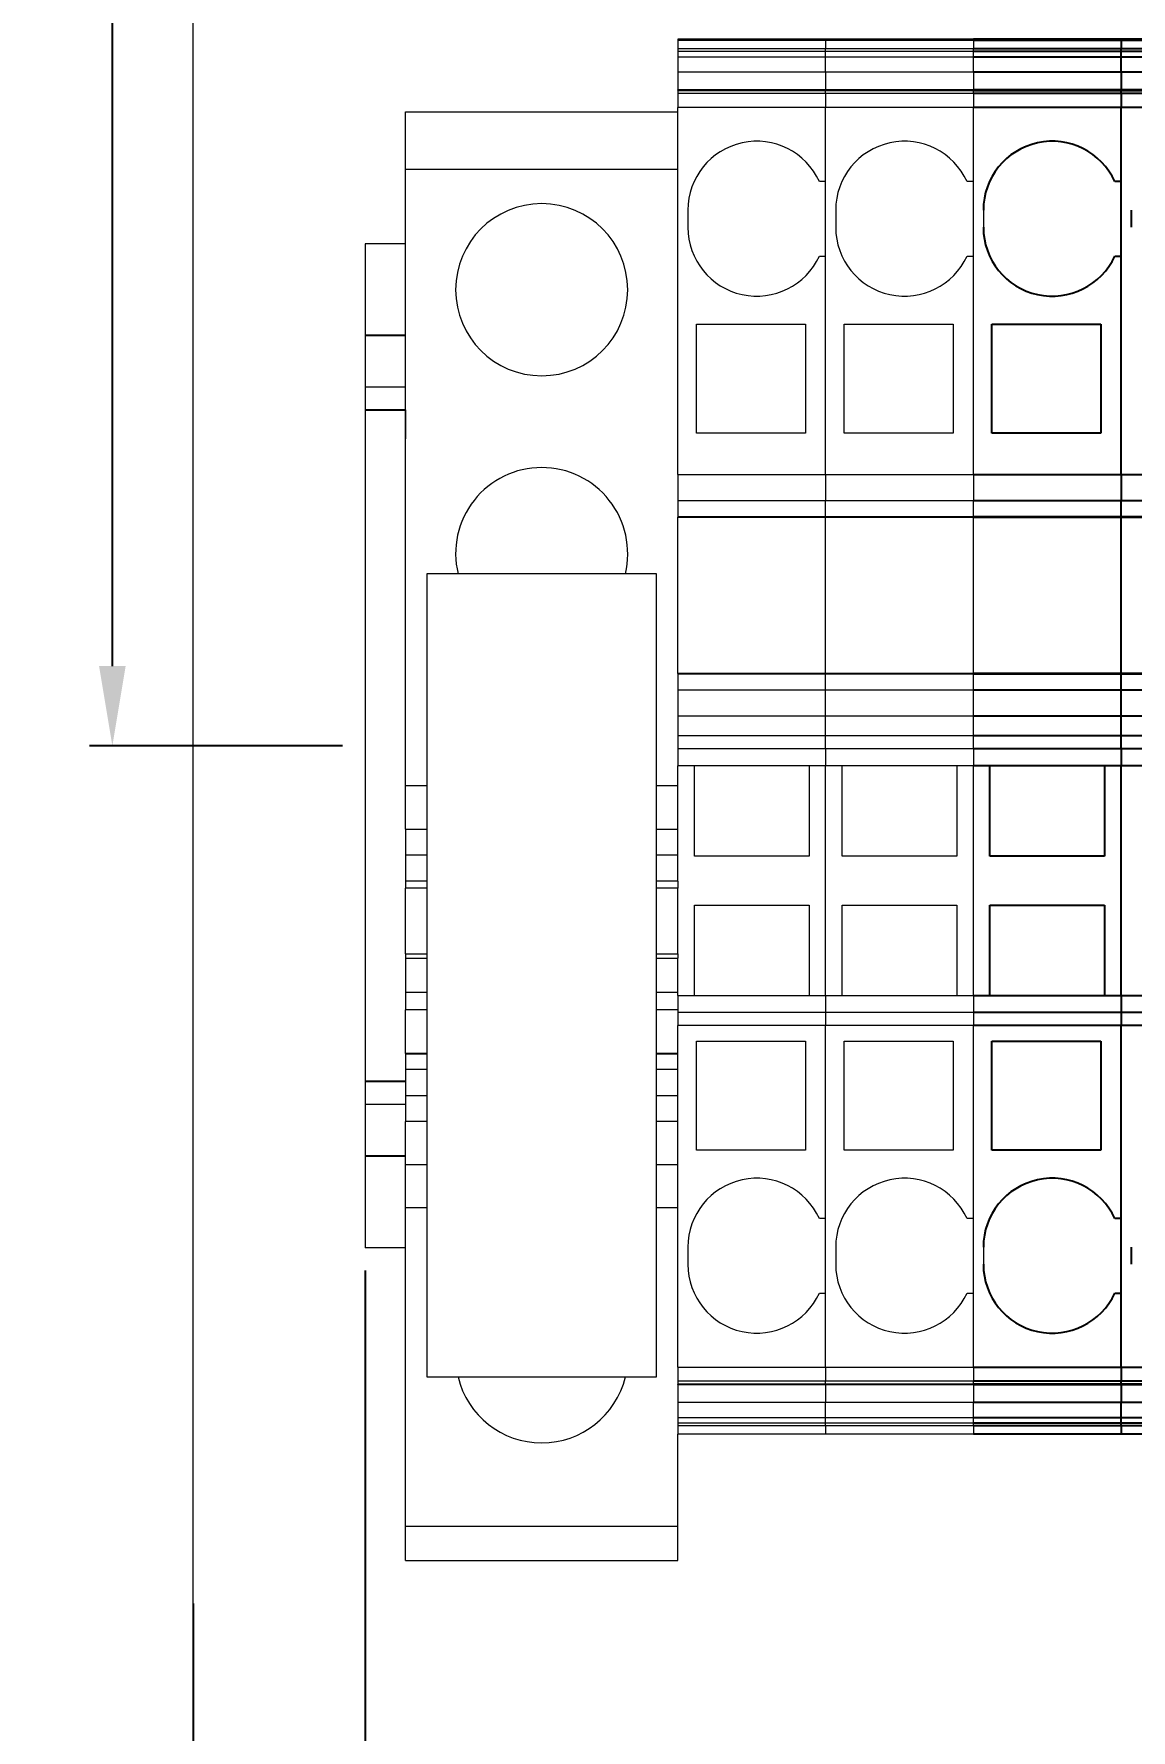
# Model space of a CAD drawing. Extents: x 4137 to 28680, y 2446 to 6814.
# Drawn here: x 15285.8 to 15334, y 3139.3 to 3213.8 of the extents above; entities that cross this region are included whole.
import ezdxf

# ---------------------------------------------------------------- set-up
doc = ezdxf.new("R2010")
doc.units = 0
doc.header["$LTSCALE"] = 0.5
doc.layers.get('0').update_dxf_attribs({"linetype": 'CONTINUOUS'})
doc.layers.get('DEFPOINTS').update_dxf_attribs({"linetype": 'CONTINUOUS'})
for name, color, linetype in [('ARCEER', 3, 'CONTINUOUS'), ('DIM', 5, 'CONTINUOUS'), ('VOL', 2, 'CONTINUOUS')]:
    doc.layers.add(name, color=color, linetype=linetype)
doc.styles.get("Standard").update_dxf_attribs({"font": 'simplex.shx'})
doc.dimstyles.new('YP115', dxfattribs={"dimscale": 0, "dimtxt": 37.5, "dimasz": 37.5, "dimexe": 0.5, "dimexo": 37.5, "dimgap": 22.5, "dimtad": 0, "dimtoh": 1, "dimdec": 1, "dimzin": 0, "dimdsep": 46, "dimtxsty": 'Standard', "dimcen": 0, "dimdle": 1.25, "dimadec": 0, "dimazin": 0, "dimtfac": 0.75, "dimtdec": 1, "dimtofl": 0, "dimtmove": 2, "dimatfit": 3, "dimfxl": 1, "dimtolj": 1, "dimtzin": 0, "dimarcsym": 0})

# ---------------------------------------------------------------- blocks, each defined once
blk = doc.blocks.new('*D48')
at = {"layer": 'DEFPOINTS', "color": 0, "transparency": 16777216}
for p in [(15300.39, 3160.443), (15292.83, 3145.821), (15292.83, 3130.711)]:
    blk.add_point(p, dxfattribs=at)
at = {"layer": 'DIM', "color": 0, "lineweight": -2, "transparency": 16777216}
for p, q in [((15300.39, 3159.443), (15300.39, 3129.711)), ((15292.83, 3144.821), (15292.83, 3129.711)), ((15289.33, 3130.711), (15285.83, 3130.711)), ((15303.89, 3130.711), (15307.39, 3130.711))]:
    blk.add_line(p, q, dxfattribs=at)
at = {"layer": 'DIM', "color": 0, "transparency": 16777216}
for points in [[(15289.33, 3131.294), (15289.33, 3130.128), (15292.83, 3130.711)], [(15303.89, 3131.294), (15303.89, 3130.128), (15300.39, 3130.711)]]:
    blk.add_solid(points, dxfattribs=at)
at = {"layer": 'DIM', "color": 0, "transparency": 16777216, "insert": (15299.133, 3125.628), "char_height": 3.5, "attachment_point": 5}
blk.add_mtext('\\A1;7.6', dxfattribs=at)
blk = doc.blocks.new('*D49')
at = {"layer": 'DEFPOINTS', "color": 0, "transparency": 16777216}
for p in [(15307.95, 3362.043), (15289.277, 3182.493), (15300.39, 3182.493)]:
    blk.add_point(p, dxfattribs=at)
at = {"layer": 'DIM', "color": 0, "lineweight": -2, "transparency": 16777216}
for p, q in [((15306.95, 3362.043), (15288.277, 3362.043)), ((15289.277, 3358.543), (15289.277, 3279.835)), ((15289.277, 3185.993), (15289.277, 3264.701)), ((15299.39, 3182.493), (15288.277, 3182.493))]:
    blk.add_line(p, q, dxfattribs=at)
at = {"layer": 'DIM', "color": 0, "transparency": 16777216}
for points in [[(15288.694, 3358.543), (15289.861, 3358.543), (15289.277, 3362.043)], [(15288.694, 3185.993), (15289.861, 3185.993), (15289.277, 3182.493)]]:
    blk.add_solid(points, dxfattribs=at)
at = {"layer": 'DIM', "color": 0, "transparency": 16777216, "insert": (15289.277, 3272.268), "char_height": 3.5, "attachment_point": 5, "rotation": 90}
blk.add_mtext('\\A1;179.5', dxfattribs=at)
blk = doc.blocks.new('*D50')
at = {"layer": 'DEFPOINTS', "color": 0, "transparency": 16777216}
for p in [(15300.39, 3160.443), (15292.83, 3145.821), (15292.83, 3130.711)]:
    blk.add_point(p, dxfattribs=at)
at = {"layer": 'DIM', "color": 0, "lineweight": -2, "transparency": 16777216}
for p, q in [((15300.39, 3159.443), (15300.39, 3129.711)), ((15292.83, 3144.821), (15292.83, 3129.711)), ((15289.33, 3130.711), (15285.83, 3130.711)), ((15303.89, 3130.711), (15307.39, 3130.711))]:
    blk.add_line(p, q, dxfattribs=at)
at = {"layer": 'DIM', "color": 0, "transparency": 16777216}
for points in [[(15289.33, 3131.294), (15289.33, 3130.128), (15292.83, 3130.711)], [(15303.89, 3131.294), (15303.89, 3130.128), (15300.39, 3130.711)]]:
    blk.add_solid(points, dxfattribs=at)
at = {"layer": 'DIM', "color": 0, "transparency": 16777216, "insert": (15299.133, 3125.628), "char_height": 3.5, "attachment_point": 5}
blk.add_mtext('\\A1;7.6', dxfattribs=at)
blk = doc.blocks.new('*D51')
at = {"layer": 'DEFPOINTS', "color": 0, "transparency": 16777216}
for p in [(15307.95, 3362.043), (15289.277, 3182.493), (15300.39, 3182.493)]:
    blk.add_point(p, dxfattribs=at)
at = {"layer": 'DIM', "color": 0, "lineweight": -2, "transparency": 16777216}
for p, q in [((15306.95, 3362.043), (15288.277, 3362.043)), ((15289.277, 3358.543), (15289.277, 3279.835)), ((15289.277, 3185.993), (15289.277, 3264.701)), ((15299.39, 3182.493), (15288.277, 3182.493))]:
    blk.add_line(p, q, dxfattribs=at)
at = {"layer": 'DIM', "color": 0, "transparency": 16777216}
for points in [[(15288.694, 3358.543), (15289.861, 3358.543), (15289.277, 3362.043)], [(15288.694, 3185.993), (15289.861, 3185.993), (15289.277, 3182.493)]]:
    blk.add_solid(points, dxfattribs=at)
at = {"layer": 'DIM', "color": 0, "transparency": 16777216, "insert": (15289.277, 3272.268), "char_height": 3.5, "attachment_point": 5, "rotation": 90}
blk.add_mtext('\\A1;179.5', dxfattribs=at)

msp = doc.modelspace()

# ---------------------------------------------------------------- linework, layer by layer
at = {"color": 7, "linetype": 'Continuous', "lineweight": 15}
for p, q in [((15292.83, 3082.323), (15292.83, 3289.593)), ((15292.83, 3082.323), (15292.83, 3289.593)), ((15320.613, 3213.532), (15314.124, 3213.532)), ((15314.124, 3213.532), (15314.124, 3213.503)), ((15320.613, 3213.532), (15314.124, 3213.532)), ((15314.124, 3213.532), (15314.124, 3213.503)), ((15320.613, 3213.503), (15314.124, 3213.503)), ((15314.124, 3213.503), (15314.124, 3213.489)), ((15320.613, 3213.503), (15314.124, 3213.503)), ((15314.124, 3213.503), (15314.124, 3213.489)), ((15314.124, 3213.489), (15320.613, 3213.489)), ((15314.124, 3213.489), (15314.124, 3213.115)), ((15314.124, 3213.489), (15320.613, 3213.489)), ((15314.124, 3213.489), (15314.124, 3213.115)), ((15327.102, 3213.532), (15320.613, 3213.532)), ((15320.613, 3213.503), (15320.613, 3213.532)), ((15327.102, 3213.532), (15320.613, 3213.532)), ((15320.613, 3213.503), (15320.613, 3213.532)), ((15320.613, 3213.489), (15320.613, 3213.503)), ((15327.102, 3213.503), (15320.613, 3213.503)), ((15320.613, 3213.489), (15320.613, 3213.503)), ((15327.102, 3213.503), (15320.613, 3213.503)), ((15320.613, 3213.489), (15320.613, 3213.115)), ((15320.613, 3213.489), (15327.102, 3213.489)), ((15320.613, 3213.489), (15320.613, 3213.115)), ((15320.613, 3213.489), (15327.102, 3213.489)), ((15327.102, 3213.503), (15327.102, 3213.532)), ((15327.102, 3213.503), (15327.102, 3213.532)), ((15327.102, 3213.489), (15327.102, 3213.503)), ((15327.102, 3213.489), (15327.102, 3213.503)), ((15327.102, 3213.489), (15327.102, 3213.115)), ((15327.102, 3213.489), (15327.102, 3213.115)), ((15314.124, 3213.115), (15320.613, 3213.115)), ((15314.124, 3213.115), (15314.124, 3213)), ((15314.124, 3213.115), (15320.613, 3213.115)), ((15314.124, 3213.115), (15314.124, 3213)), ((15314.124, 3213), (15320.613, 3213)), ((15314.124, 3213), (15314.124, 3212.762)), ((15314.124, 3213), (15320.613, 3213)), ((15314.124, 3213), (15314.124, 3212.762)), ((15314.124, 3212.762), (15320.613, 3212.762)), ((15314.124, 3212.762), (15314.124, 3212.079)), ((15314.124, 3212.762), (15320.613, 3212.762)), ((15314.124, 3212.762), (15314.124, 3212.079)), ((15320.613, 3213), (15320.613, 3213.115)), ((15320.613, 3213.115), (15327.102, 3213.115)), ((15320.613, 3213), (15320.613, 3213.115)), ((15320.613, 3213.115), (15327.102, 3213.115)), ((15320.613, 3212.762), (15320.613, 3213)), ((15320.613, 3213), (15327.102, 3213)), ((15320.613, 3212.762), (15320.613, 3213)), ((15320.613, 3213), (15327.102, 3213)), ((15320.613, 3212.762), (15327.102, 3212.762)), ((15320.613, 3212.079), (15320.613, 3212.762)), ((15320.613, 3212.762), (15327.102, 3212.762)), ((15320.613, 3212.079), (15320.613, 3212.762)), ((15327.102, 3213), (15327.102, 3213.115)), ((15327.102, 3213), (15327.102, 3213.115)), ((15327.102, 3212.762), (15327.102, 3213)), ((15327.102, 3212.762), (15327.102, 3213)), ((15327.102, 3212.079), (15327.102, 3212.762)), ((15327.102, 3212.079), (15327.102, 3212.762)), ((15320.613, 3212.079), (15314.124, 3212.079)), ((15314.124, 3212.079), (15314.124, 3211.307)), ((15320.613, 3212.079), (15314.124, 3212.079)), ((15314.124, 3212.079), (15314.124, 3211.307)), ((15320.613, 3212.079), (15320.613, 3211.307)), ((15327.102, 3212.079), (15320.613, 3212.079)), ((15320.613, 3212.079), (15320.613, 3211.307)), ((15327.102, 3212.079), (15320.613, 3212.079)), ((15327.102, 3212.079), (15327.102, 3211.307)), ((15327.102, 3212.079), (15327.102, 3211.307)), ((15320.613, 3211.307), (15314.124, 3211.307)), ((15314.124, 3211.286), (15314.124, 3211.307)), ((15320.613, 3211.307), (15314.124, 3211.307)), ((15314.124, 3211.286), (15314.124, 3211.307)), ((15320.613, 3211.286), (15314.124, 3211.286)), ((15314.124, 3211.286), (15314.124, 3211.269)), ((15320.613, 3211.286), (15314.124, 3211.286)), ((15314.124, 3211.286), (15314.124, 3211.269)), ((15320.613, 3211.269), (15314.124, 3211.269)), ((15314.124, 3211.269), (15314.124, 3211.144)), ((15320.613, 3211.269), (15314.124, 3211.269)), ((15314.124, 3211.269), (15314.124, 3211.144)), ((15320.613, 3211.144), (15314.124, 3211.144)), ((15314.124, 3211.144), (15314.124, 3210.536)), ((15320.613, 3211.144), (15314.124, 3211.144)), ((15314.124, 3211.144), (15314.124, 3210.536)), ((15320.613, 3211.286), (15320.613, 3211.307)), ((15327.102, 3211.307), (15320.613, 3211.307)), ((15320.613, 3211.286), (15320.613, 3211.307)), ((15327.102, 3211.307), (15320.613, 3211.307)), ((15327.102, 3211.286), (15320.613, 3211.286)), ((15320.613, 3211.269), (15320.613, 3211.286)), ((15327.102, 3211.286), (15320.613, 3211.286)), ((15320.613, 3211.269), (15320.613, 3211.286)), ((15320.613, 3211.144), (15320.613, 3211.269)), ((15327.102, 3211.269), (15320.613, 3211.269)), ((15320.613, 3211.144), (15320.613, 3211.269)), ((15327.102, 3211.269), (15320.613, 3211.269)), ((15320.613, 3211.144), (15320.613, 3210.536)), ((15327.102, 3211.144), (15320.613, 3211.144)), ((15320.613, 3211.144), (15320.613, 3210.536)), ((15327.102, 3211.144), (15320.613, 3211.144)), ((15327.102, 3211.286), (15327.102, 3211.307)), ((15327.102, 3211.286), (15327.102, 3211.307)), ((15327.102, 3211.269), (15327.102, 3211.286)), ((15327.102, 3211.269), (15327.102, 3211.286)), ((15327.102, 3211.144), (15327.102, 3211.269)), ((15327.102, 3211.144), (15327.102, 3211.269)), ((15327.102, 3211.144), (15327.102, 3210.536)), ((15327.102, 3211.144), (15327.102, 3210.536)), ((15302.154, 3210.339), (15314.124, 3210.339)), ((15302.154, 3207.819), (15302.154, 3210.339)), ((15302.154, 3210.339), (15314.124, 3210.339)), ((15302.154, 3207.819), (15302.154, 3210.339)), ((15314.124, 3194.416), (15314.124, 3210.536)), ((15320.613, 3210.536), (15314.124, 3210.536)), ((15314.124, 3194.416), (15314.124, 3210.536)), ((15320.613, 3210.536), (15314.124, 3210.536)), ((15320.613, 3207.283), (15320.613, 3210.536)), ((15320.613, 3194.416), (15320.613, 3210.536)), ((15327.102, 3210.536), (15320.613, 3210.536)), ((15320.613, 3207.283), (15320.613, 3210.536)), ((15320.613, 3194.416), (15320.613, 3210.536)), ((15327.102, 3210.536), (15320.613, 3210.536)), ((15327.102, 3207.283), (15327.102, 3210.536)), ((15327.102, 3194.416), (15327.102, 3210.536)), ((15327.102, 3207.283), (15327.102, 3210.536)), ((15327.102, 3194.416), (15327.102, 3210.536)), ((15302.154, 3207.819), (15314.124, 3207.819)), ((15302.154, 3180.729), (15302.154, 3207.819)), ((15302.154, 3207.819), (15314.124, 3207.819)), ((15302.154, 3180.729), (15302.154, 3207.819)), ((15320.613, 3207.283), (15320.338, 3207.283)), ((15320.613, 3207.283), (15320.338, 3207.283)), ((15327.102, 3207.283), (15326.827, 3207.283)), ((15327.102, 3207.283), (15326.827, 3207.283)), ((15314.565, 3206.023), (15314.565, 3205.267)), ((15314.565, 3206.023), (15314.565, 3205.267)), ((15321.054, 3206.023), (15321.054, 3205.267)), ((15321.054, 3206.023), (15321.054, 3205.267)), ((15327.543, 3206.023), (15327.543, 3205.267)), ((15327.543, 3206.023), (15327.543, 3205.267)), ((15302.154, 3204.543), (15300.39, 3204.543)), ((15300.39, 3204.543), (15300.39, 3200.511)), ((15302.154, 3204.543), (15300.39, 3204.543)), ((15300.39, 3204.543), (15300.39, 3200.511)), ((15320.338, 3204.007), (15320.613, 3204.007)), ((15320.338, 3204.007), (15320.613, 3204.007)), ((15320.613, 3194.416), (15320.613, 3204.007)), ((15320.613, 3194.416), (15320.613, 3204.007)), ((15326.827, 3204.007), (15327.102, 3204.007)), ((15326.827, 3204.007), (15327.102, 3204.007)), ((15327.102, 3194.416), (15327.102, 3204.007)), ((15327.102, 3194.416), (15327.102, 3204.007)), ((15314.943, 3196.227), (15314.943, 3201.015)), ((15314.943, 3201.015), (15319.731, 3201.015)), ((15314.943, 3196.227), (15314.943, 3201.015)), ((15314.943, 3201.015), (15319.731, 3201.015)), ((15319.731, 3201.015), (15319.731, 3196.227)), ((15319.731, 3201.015), (15319.731, 3196.227)), ((15321.432, 3196.227), (15321.432, 3201.015)), ((15321.432, 3201.015), (15326.22, 3201.015)), ((15321.432, 3196.227), (15321.432, 3201.015)), ((15321.432, 3201.015), (15326.22, 3201.015)), ((15326.22, 3201.015), (15326.22, 3196.227)), ((15326.22, 3201.015), (15326.22, 3196.227)), ((15300.39, 3200.511), (15300.39, 3198.243)), ((15300.39, 3200.511), (15300.39, 3198.243)), ((15302.154, 3198.243), (15300.39, 3198.243)), ((15300.39, 3198.243), (15300.39, 3197.235)), ((15302.154, 3198.243), (15300.39, 3198.243)), ((15300.39, 3198.243), (15300.39, 3197.235)), ((15300.39, 3197.235), (15300.39, 3167.751)), ((15300.39, 3197.235), (15300.39, 3167.751)), ((15302.154, 3197.254), (15302.154, 3195.975)), ((15302.154, 3197.254), (15302.154, 3195.975)), ((15319.731, 3196.227), (15314.943, 3196.227)), ((15319.731, 3196.227), (15314.943, 3196.227)), ((15326.22, 3196.227), (15321.432, 3196.227)), ((15326.22, 3196.227), (15321.432, 3196.227)), ((15314.124, 3194.416), (15320.613, 3194.416)), ((15314.124, 3194.416), (15314.124, 3193.262)), ((15314.124, 3194.416), (15320.613, 3194.416)), ((15314.124, 3194.416), (15314.124, 3193.262)), ((15320.613, 3194.416), (15320.613, 3193.262)), ((15320.613, 3194.416), (15327.102, 3194.416)), ((15320.613, 3194.416), (15320.613, 3193.262)), ((15320.613, 3194.416), (15327.102, 3194.416)), ((15327.102, 3194.416), (15327.102, 3193.262)), ((15327.102, 3194.416), (15327.102, 3193.262)), ((15314.124, 3193.262), (15320.613, 3193.262)), ((15314.124, 3193.262), (15314.124, 3192.559)), ((15314.124, 3193.262), (15320.613, 3193.262)), ((15314.124, 3193.262), (15314.124, 3192.559)), ((15320.613, 3192.559), (15320.613, 3193.262)), ((15320.613, 3193.262), (15327.102, 3193.262)), ((15320.613, 3192.559), (15320.613, 3193.262)), ((15320.613, 3193.262), (15327.102, 3193.262)), ((15327.102, 3192.559), (15327.102, 3193.262)), ((15327.102, 3192.559), (15327.102, 3193.262)), ((15314.124, 3192.559), (15320.613, 3192.559)), ((15314.124, 3192.559), (15314.124, 3192.541)), ((15314.124, 3192.559), (15320.613, 3192.559)), ((15314.124, 3192.559), (15314.124, 3192.541)), ((15314.124, 3192.541), (15320.613, 3192.541)), ((15314.124, 3185.674), (15314.124, 3192.541)), ((15314.124, 3192.541), (15320.613, 3192.541)), ((15314.124, 3185.674), (15314.124, 3192.541)), ((15320.613, 3192.541), (15320.613, 3192.559)), ((15320.613, 3192.559), (15327.102, 3192.559)), ((15320.613, 3192.541), (15320.613, 3192.559)), ((15320.613, 3192.559), (15327.102, 3192.559)), ((15320.613, 3192.541), (15327.102, 3192.541)), ((15320.613, 3185.674), (15320.613, 3192.541)), ((15320.613, 3192.541), (15327.102, 3192.541)), ((15320.613, 3185.674), (15320.613, 3192.541)), ((15327.102, 3192.541), (15327.102, 3192.559)), ((15327.102, 3192.541), (15327.102, 3192.559)), ((15327.102, 3185.674), (15327.102, 3192.541)), ((15327.102, 3185.674), (15327.102, 3192.541)), ((15313.179, 3190.053), (15303.099, 3190.053)), ((15303.099, 3190.053), (15303.099, 3154.773)), ((15313.179, 3190.053), (15303.099, 3190.053)), ((15303.099, 3190.053), (15303.099, 3154.773)), ((15313.179, 3154.773), (15313.179, 3190.053)), ((15313.179, 3154.773), (15313.179, 3190.053)), ((15320.613, 3185.674), (15314.124, 3185.674)), ((15314.124, 3185.674), (15314.124, 3185.656)), ((15320.613, 3185.674), (15314.124, 3185.674)), ((15314.124, 3185.674), (15314.124, 3185.656)), ((15314.124, 3185.656), (15320.613, 3185.656)), ((15314.124, 3185.656), (15314.124, 3184.954)), ((15314.124, 3185.656), (15320.613, 3185.656)), ((15314.124, 3185.656), (15314.124, 3184.954)), ((15327.102, 3185.674), (15320.613, 3185.674)), ((15320.613, 3185.656), (15320.613, 3185.674)), ((15327.102, 3185.674), (15320.613, 3185.674)), ((15320.613, 3185.656), (15320.613, 3185.674)), ((15320.613, 3184.954), (15320.613, 3185.656)), ((15320.613, 3185.656), (15327.102, 3185.656)), ((15320.613, 3184.954), (15320.613, 3185.656)), ((15320.613, 3185.656), (15327.102, 3185.656)), ((15327.102, 3185.656), (15327.102, 3185.674)), ((15327.102, 3185.656), (15327.102, 3185.674)), ((15327.102, 3184.954), (15327.102, 3185.656)), ((15327.102, 3184.954), (15327.102, 3185.656)), ((15314.124, 3184.954), (15320.613, 3184.954)), ((15314.124, 3184.954), (15314.124, 3183.8)), ((15314.124, 3184.954), (15320.613, 3184.954)), ((15314.124, 3184.954), (15314.124, 3183.8)), ((15320.613, 3183.8), (15320.613, 3184.954)), ((15320.613, 3184.954), (15327.102, 3184.954)), ((15320.613, 3183.8), (15320.613, 3184.954)), ((15320.613, 3184.954), (15327.102, 3184.954)), ((15327.102, 3183.8), (15327.102, 3184.954)), ((15327.102, 3183.8), (15327.102, 3184.954)), ((15320.613, 3183.8), (15314.124, 3183.8)), ((15314.124, 3183.8), (15314.124, 3182.934)), ((15320.613, 3183.8), (15314.124, 3183.8)), ((15314.124, 3183.8), (15314.124, 3182.934)), ((15320.613, 3182.934), (15320.613, 3183.8)), ((15327.102, 3183.8), (15320.613, 3183.8)), ((15320.613, 3182.934), (15320.613, 3183.8)), ((15327.102, 3183.8), (15320.613, 3183.8)), ((15327.102, 3182.934), (15327.102, 3183.8)), ((15327.102, 3182.934), (15327.102, 3183.8)), ((15320.613, 3182.934), (15314.124, 3182.934)), ((15314.124, 3182.934), (15314.124, 3182.354)), ((15320.613, 3182.934), (15314.124, 3182.934)), ((15314.124, 3182.934), (15314.124, 3182.354)), ((15320.613, 3182.354), (15320.613, 3182.934)), ((15327.102, 3182.934), (15320.613, 3182.934)), ((15320.613, 3182.354), (15320.613, 3182.934)), ((15327.102, 3182.934), (15320.613, 3182.934)), ((15327.102, 3182.354), (15327.102, 3182.934)), ((15327.102, 3182.354), (15327.102, 3182.934)), ((15320.613, 3182.354), (15314.124, 3182.354)), ((15314.124, 3182.354), (15314.124, 3181.611)), ((15320.613, 3182.354), (15314.124, 3182.354)), ((15314.124, 3182.354), (15314.124, 3181.611)), ((15320.613, 3182.354), (15320.613, 3181.611)), ((15327.102, 3182.354), (15320.613, 3182.354)), ((15320.613, 3182.354), (15320.613, 3181.611)), ((15327.102, 3182.354), (15320.613, 3182.354)), ((15327.102, 3182.354), (15327.102, 3181.611)), ((15327.102, 3182.354), (15327.102, 3181.611)), ((15320.613, 3181.611), (15314.124, 3181.611)), ((15314.124, 3180.544), (15314.124, 3181.611)), ((15320.613, 3181.611), (15314.124, 3181.611)), ((15314.124, 3180.544), (15314.124, 3181.611)), ((15314.849, 3177.642), (15314.849, 3181.611)), ((15314.849, 3177.642), (15314.849, 3181.611)), ((15319.889, 3181.611), (15319.889, 3177.642)), ((15319.889, 3181.611), (15319.889, 3177.642)), ((15320.613, 3171.531), (15320.613, 3181.611)), ((15327.102, 3181.611), (15320.613, 3181.611)), ((15320.613, 3171.531), (15320.613, 3181.611)), ((15327.102, 3181.611), (15320.613, 3181.611)), ((15321.338, 3177.642), (15321.338, 3181.611)), ((15321.338, 3177.642), (15321.338, 3181.611)), ((15326.378, 3181.611), (15326.378, 3177.642)), ((15326.378, 3181.611), (15326.378, 3177.642)), ((15327.102, 3171.531), (15327.102, 3181.611)), ((15327.102, 3171.531), (15327.102, 3181.611)), ((15303.099, 3180.729), (15302.154, 3180.729)), ((15302.154, 3178.839), (15302.154, 3180.729)), ((15303.099, 3180.729), (15302.154, 3180.729)), ((15302.154, 3178.839), (15302.154, 3180.729)), ((15314.124, 3180.729), (15313.179, 3180.729)), ((15314.124, 3180.729), (15313.179, 3180.729)), ((15314.124, 3178.839), (15314.124, 3180.544)), ((15314.124, 3178.839), (15314.124, 3180.544)), ((15302.154, 3178.839), (15303.099, 3178.839)), ((15302.154, 3178.839), (15302.154, 3177.705)), ((15302.154, 3178.839), (15303.099, 3178.839)), ((15302.154, 3178.839), (15302.154, 3177.705)), ((15313.179, 3178.839), (15314.124, 3178.839)), ((15313.179, 3178.839), (15314.124, 3178.839)), ((15314.124, 3177.705), (15314.124, 3178.839)), ((15314.124, 3177.705), (15314.124, 3178.839)), ((15302.154, 3177.705), (15302.154, 3176.545)), ((15302.154, 3177.705), (15302.154, 3176.545)), ((15314.124, 3176.545), (15314.124, 3177.705)), ((15314.124, 3176.545), (15314.124, 3177.705)), ((15319.889, 3177.642), (15314.849, 3177.642)), ((15319.889, 3177.642), (15314.849, 3177.642)), ((15326.378, 3177.642), (15321.338, 3177.642)), ((15326.378, 3177.642), (15321.338, 3177.642)), ((15302.154, 3176.545), (15302.154, 3176.247)), ((15302.154, 3176.545), (15302.154, 3176.247)), ((15303.099, 3176.247), (15302.154, 3176.247)), ((15302.154, 3173.358), (15302.154, 3176.247)), ((15303.099, 3176.247), (15302.154, 3176.247)), ((15302.154, 3173.358), (15302.154, 3176.247)), ((15314.124, 3176.247), (15313.179, 3176.247)), ((15314.124, 3176.247), (15313.179, 3176.247)), ((15314.124, 3176.545), (15314.124, 3176.247)), ((15314.124, 3176.545), (15314.124, 3176.247)), ((15314.124, 3173.358), (15314.124, 3176.247)), ((15314.124, 3173.358), (15314.124, 3176.247)), ((15314.849, 3171.531), (15314.849, 3175.5)), ((15314.849, 3175.5), (15319.889, 3175.5)), ((15314.849, 3171.531), (15314.849, 3175.5)), ((15314.849, 3175.5), (15319.889, 3175.5)), ((15319.889, 3175.5), (15319.889, 3171.531)), ((15319.889, 3175.5), (15319.889, 3171.531)), ((15321.338, 3175.5), (15326.378, 3175.5)), ((15321.338, 3171.531), (15321.338, 3175.5)), ((15321.338, 3175.5), (15326.378, 3175.5)), ((15321.338, 3171.531), (15321.338, 3175.5)), ((15326.378, 3175.5), (15326.378, 3171.531)), ((15326.378, 3175.5), (15326.378, 3171.531)), ((15302.154, 3173.358), (15302.154, 3173.169)), ((15302.154, 3173.358), (15302.154, 3173.169)), ((15302.154, 3173.169), (15303.099, 3173.169)), ((15302.154, 3173.169), (15302.154, 3171.657)), ((15302.154, 3173.169), (15303.099, 3173.169)), ((15302.154, 3173.169), (15302.154, 3171.657)), ((15313.179, 3173.169), (15314.124, 3173.169)), ((15313.179, 3173.169), (15314.124, 3173.169)), ((15314.124, 3173.358), (15314.124, 3173.169)), ((15314.124, 3173.358), (15314.124, 3173.169)), ((15314.124, 3171.657), (15314.124, 3173.169)), ((15314.124, 3171.657), (15314.124, 3173.169)), ((15303.099, 3171.657), (15302.154, 3171.657)), ((15302.154, 3171.657), (15302.154, 3170.901)), ((15303.099, 3171.657), (15302.154, 3171.657)), ((15302.154, 3171.657), (15302.154, 3170.901)), ((15314.124, 3171.657), (15313.179, 3171.657)), ((15314.124, 3171.657), (15313.179, 3171.657)), ((15314.124, 3171.531), (15314.124, 3171.657)), ((15314.124, 3171.531), (15314.124, 3171.657)), ((15303.099, 3170.901), (15302.154, 3170.901)), ((15302.154, 3168.979), (15302.154, 3170.901)), ((15303.099, 3170.901), (15302.154, 3170.901)), ((15302.154, 3168.979), (15302.154, 3170.901)), ((15314.124, 3170.901), (15313.179, 3170.901)), ((15314.124, 3170.901), (15313.179, 3170.901)), ((15314.124, 3171.531), (15320.613, 3171.531)), ((15314.124, 3171.531), (15314.124, 3170.788)), ((15314.124, 3171.531), (15320.613, 3171.531)), ((15314.124, 3171.531), (15314.124, 3170.788)), ((15320.613, 3171.531), (15320.613, 3170.788)), ((15320.613, 3171.531), (15327.102, 3171.531)), ((15320.613, 3171.531), (15320.613, 3170.788)), ((15320.613, 3171.531), (15327.102, 3171.531)), ((15327.102, 3171.531), (15327.102, 3170.788)), ((15327.102, 3171.531), (15327.102, 3170.788)), ((15314.124, 3170.788), (15320.613, 3170.788)), ((15314.124, 3170.788), (15314.124, 3170.208)), ((15314.124, 3170.788), (15320.613, 3170.788)), ((15314.124, 3170.788), (15314.124, 3170.208)), ((15314.124, 3167.518), (15314.124, 3170.208)), ((15320.613, 3170.208), (15314.124, 3170.208)), ((15314.124, 3167.518), (15314.124, 3170.208)), ((15320.613, 3170.208), (15314.124, 3170.208)), ((15320.613, 3170.788), (15320.613, 3170.208)), ((15320.613, 3170.788), (15327.102, 3170.788)), ((15320.613, 3170.788), (15320.613, 3170.208)), ((15320.613, 3170.788), (15327.102, 3170.788)), ((15320.613, 3161.734), (15320.613, 3170.208)), ((15320.613, 3155.206), (15320.613, 3170.208)), ((15327.102, 3170.208), (15320.613, 3170.208)), ((15320.613, 3161.734), (15320.613, 3170.208)), ((15320.613, 3155.206), (15320.613, 3170.208)), ((15327.102, 3170.208), (15320.613, 3170.208)), ((15327.102, 3170.788), (15327.102, 3170.208)), ((15327.102, 3170.788), (15327.102, 3170.208)), ((15327.102, 3161.734), (15327.102, 3170.208)), ((15327.102, 3155.206), (15327.102, 3170.208)), ((15327.102, 3161.734), (15327.102, 3170.208)), ((15327.102, 3155.206), (15327.102, 3170.208)), ((15314.943, 3169.515), (15319.731, 3169.515)), ((15314.943, 3164.727), (15314.943, 3169.515)), ((15314.943, 3169.515), (15319.731, 3169.515)), ((15314.943, 3164.727), (15314.943, 3169.515)), ((15319.731, 3169.515), (15319.731, 3164.727)), ((15319.731, 3169.515), (15319.731, 3164.727)), ((15321.432, 3169.515), (15326.22, 3169.515)), ((15321.432, 3164.727), (15321.432, 3169.515)), ((15321.432, 3169.515), (15326.22, 3169.515)), ((15321.432, 3164.727), (15321.432, 3169.515)), ((15326.22, 3169.515), (15326.22, 3164.727)), ((15326.22, 3169.515), (15326.22, 3164.727)), ((15303.099, 3168.979), (15302.154, 3168.979)), ((15302.154, 3168.979), (15302.154, 3168.962)), ((15303.099, 3168.979), (15302.154, 3168.979)), ((15302.154, 3168.979), (15302.154, 3168.962)), ((15302.154, 3168.962), (15302.154, 3168.281)), ((15302.154, 3168.962), (15302.154, 3168.281)), ((15314.124, 3168.979), (15313.179, 3168.979)), ((15314.124, 3168.979), (15313.179, 3168.979)), ((15302.154, 3168.281), (15302.154, 3167.121)), ((15302.154, 3168.281), (15302.154, 3167.121)), ((15300.39, 3167.751), (15300.39, 3166.743)), ((15300.39, 3167.751), (15300.39, 3166.743)), ((15302.154, 3167.121), (15302.154, 3165.987)), ((15302.154, 3167.121), (15302.154, 3165.987)), ((15314.124, 3167.121), (15314.124, 3167.518)), ((15314.124, 3167.121), (15314.124, 3167.518)), ((15314.124, 3165.987), (15314.124, 3167.121)), ((15314.124, 3165.987), (15314.124, 3167.121)), ((15302.154, 3166.743), (15300.39, 3166.743)), ((15300.39, 3166.743), (15300.39, 3164.475)), ((15302.154, 3166.743), (15300.39, 3166.743)), ((15300.39, 3166.743), (15300.39, 3164.475)), ((15303.099, 3165.987), (15302.154, 3165.987)), ((15302.154, 3164.097), (15302.154, 3165.987)), ((15303.099, 3165.987), (15302.154, 3165.987)), ((15302.154, 3164.097), (15302.154, 3165.987)), ((15314.124, 3165.987), (15313.179, 3165.987)), ((15314.124, 3165.987), (15313.179, 3165.987)), ((15314.124, 3155.206), (15314.124, 3165.987)), ((15314.124, 3155.206), (15314.124, 3165.987)), ((15300.39, 3164.475), (15300.39, 3160.443)), ((15300.39, 3164.475), (15300.39, 3160.443)), ((15319.731, 3164.727), (15314.943, 3164.727)), ((15319.731, 3164.727), (15314.943, 3164.727)), ((15326.22, 3164.727), (15321.432, 3164.727)), ((15326.22, 3164.727), (15321.432, 3164.727)), ((15302.154, 3164.097), (15303.099, 3164.097)), ((15302.154, 3162.207), (15302.154, 3164.097)), ((15302.154, 3164.097), (15303.099, 3164.097)), ((15302.154, 3162.207), (15302.154, 3164.097)), ((15313.179, 3164.097), (15314.124, 3164.097)), ((15313.179, 3164.097), (15314.124, 3164.097)), ((15302.154, 3148.221), (15302.154, 3162.207)), ((15302.154, 3148.221), (15302.154, 3162.207)), ((15320.613, 3161.734), (15320.338, 3161.734)), ((15320.613, 3161.734), (15320.338, 3161.734)), ((15327.102, 3161.734), (15326.827, 3161.734)), ((15327.102, 3161.734), (15326.827, 3161.734)), ((15302.154, 3160.443), (15300.39, 3160.443)), ((15302.154, 3160.443), (15300.39, 3160.443)), ((15314.565, 3160.474), (15314.565, 3159.718)), ((15314.565, 3160.474), (15314.565, 3159.718)), ((15321.054, 3160.474), (15321.054, 3159.718)), ((15321.054, 3160.474), (15321.054, 3159.718)), ((15327.543, 3160.474), (15327.543, 3159.718)), ((15327.543, 3160.474), (15327.543, 3159.718)), ((15320.338, 3158.458), (15320.613, 3158.458)), ((15320.338, 3158.458), (15320.613, 3158.458)), ((15320.613, 3155.206), (15320.613, 3158.458)), ((15320.613, 3155.206), (15320.613, 3158.458)), ((15326.827, 3158.458), (15327.102, 3158.458)), ((15326.827, 3158.458), (15327.102, 3158.458)), ((15327.102, 3155.206), (15327.102, 3158.458)), ((15327.102, 3155.206), (15327.102, 3158.458)), ((15314.124, 3155.206), (15320.613, 3155.206)), ((15314.124, 3155.206), (15314.124, 3154.598)), ((15314.124, 3155.206), (15320.613, 3155.206)), ((15314.124, 3155.206), (15314.124, 3154.598)), ((15320.613, 3155.206), (15320.613, 3154.598)), ((15320.613, 3155.206), (15327.102, 3155.206)), ((15320.613, 3155.206), (15320.613, 3154.598)), ((15320.613, 3155.206), (15327.102, 3155.206)), ((15327.102, 3155.206), (15327.102, 3154.598)), ((15327.102, 3155.206), (15327.102, 3154.598)), ((15303.099, 3154.773), (15313.179, 3154.773)), ((15303.099, 3154.773), (15313.179, 3154.773)), ((15314.124, 3154.598), (15320.613, 3154.598)), ((15314.124, 3154.598), (15314.124, 3154.473)), ((15314.124, 3154.598), (15320.613, 3154.598)), ((15314.124, 3154.598), (15314.124, 3154.473)), ((15314.124, 3154.473), (15320.613, 3154.473)), ((15314.124, 3154.473), (15314.124, 3154.456)), ((15314.124, 3154.473), (15320.613, 3154.473)), ((15314.124, 3154.473), (15314.124, 3154.456)), ((15314.124, 3154.456), (15320.613, 3154.456)), ((15314.124, 3154.434), (15314.124, 3154.456)), ((15314.124, 3154.456), (15320.613, 3154.456)), ((15314.124, 3154.434), (15314.124, 3154.456)), ((15314.124, 3154.434), (15320.613, 3154.434)), ((15314.124, 3154.434), (15314.124, 3153.663)), ((15314.124, 3154.434), (15320.613, 3154.434)), ((15314.124, 3154.434), (15314.124, 3153.663)), ((15320.613, 3154.473), (15320.613, 3154.598)), ((15320.613, 3154.598), (15327.102, 3154.598)), ((15320.613, 3154.473), (15320.613, 3154.598)), ((15320.613, 3154.598), (15327.102, 3154.598)), ((15320.613, 3154.456), (15320.613, 3154.473)), ((15320.613, 3154.473), (15327.102, 3154.473)), ((15320.613, 3154.456), (15320.613, 3154.473)), ((15320.613, 3154.473), (15327.102, 3154.473)), ((15320.613, 3154.456), (15327.102, 3154.456)), ((15320.613, 3154.434), (15320.613, 3154.456)), ((15320.613, 3154.456), (15327.102, 3154.456)), ((15320.613, 3154.434), (15320.613, 3154.456)), ((15320.613, 3154.434), (15320.613, 3153.663)), ((15320.613, 3154.434), (15327.102, 3154.434)), ((15320.613, 3154.434), (15320.613, 3153.663)), ((15320.613, 3154.434), (15327.102, 3154.434)), ((15327.102, 3154.473), (15327.102, 3154.598)), ((15327.102, 3154.473), (15327.102, 3154.598)), ((15327.102, 3154.456), (15327.102, 3154.473)), ((15327.102, 3154.456), (15327.102, 3154.473)), ((15327.102, 3154.434), (15327.102, 3154.456)), ((15327.102, 3154.434), (15327.102, 3154.456)), ((15327.102, 3154.434), (15327.102, 3153.663)), ((15327.102, 3154.434), (15327.102, 3153.663)), ((15314.124, 3153.663), (15320.613, 3153.663)), ((15314.124, 3153.663), (15314.124, 3152.98)), ((15314.124, 3153.663), (15320.613, 3153.663)), ((15314.124, 3153.663), (15314.124, 3152.98)), ((15320.613, 3152.98), (15314.124, 3152.98)), ((15314.124, 3152.98), (15314.124, 3152.742)), ((15320.613, 3152.98), (15314.124, 3152.98)), ((15314.124, 3152.98), (15314.124, 3152.742)), ((15320.613, 3152.98), (15320.613, 3153.663)), ((15320.613, 3153.663), (15327.102, 3153.663)), ((15320.613, 3152.98), (15320.613, 3153.663)), ((15320.613, 3153.663), (15327.102, 3153.663)), ((15327.102, 3152.98), (15320.613, 3152.98)), ((15320.613, 3152.742), (15320.613, 3152.98)), ((15327.102, 3152.98), (15320.613, 3152.98)), ((15320.613, 3152.742), (15320.613, 3152.98)), ((15327.102, 3152.98), (15327.102, 3153.663)), ((15327.102, 3152.98), (15327.102, 3153.663)), ((15327.102, 3152.742), (15327.102, 3152.98)), ((15327.102, 3152.742), (15327.102, 3152.98)), ((15320.613, 3152.742), (15314.124, 3152.742)), ((15314.124, 3152.742), (15314.124, 3152.626)), ((15320.613, 3152.742), (15314.124, 3152.742)), ((15314.124, 3152.742), (15314.124, 3152.626)), ((15320.613, 3152.626), (15314.124, 3152.626)), ((15314.124, 3152.626), (15314.124, 3152.253)), ((15320.613, 3152.626), (15314.124, 3152.626)), ((15314.124, 3152.626), (15314.124, 3152.253)), ((15320.613, 3152.253), (15314.124, 3152.253)), ((15314.124, 3148.221), (15314.124, 3152.253)), ((15320.613, 3152.253), (15314.124, 3152.253)), ((15314.124, 3148.221), (15314.124, 3152.253)), ((15320.613, 3152.626), (15320.613, 3152.742)), ((15327.102, 3152.742), (15320.613, 3152.742)), ((15320.613, 3152.626), (15320.613, 3152.742)), ((15327.102, 3152.742), (15320.613, 3152.742)), ((15320.613, 3152.626), (15320.613, 3152.253)), ((15327.102, 3152.626), (15320.613, 3152.626)), ((15320.613, 3152.626), (15320.613, 3152.253)), ((15327.102, 3152.626), (15320.613, 3152.626)), ((15327.102, 3152.253), (15320.613, 3152.253)), ((15327.102, 3152.253), (15320.613, 3152.253)), ((15327.102, 3152.626), (15327.102, 3152.742)), ((15327.102, 3152.626), (15327.102, 3152.742)), ((15327.102, 3152.626), (15327.102, 3152.253)), ((15327.102, 3152.626), (15327.102, 3152.253)), ((15302.154, 3148.221), (15314.124, 3148.221)), ((15302.154, 3146.709), (15302.154, 3148.221)), ((15302.154, 3148.221), (15314.124, 3148.221)), ((15302.154, 3146.709), (15302.154, 3148.221)), ((15314.124, 3146.709), (15314.124, 3148.221)), ((15314.124, 3146.709), (15314.124, 3148.221)), ((15302.154, 3146.709), (15314.124, 3146.709)), ((15302.154, 3146.709), (15314.124, 3146.709))]:
    msp.add_line(p, q, dxfattribs=at)
at = {"color": 8, "linetype": 'Continuous', "lineweight": 15}
for p, q in [((15302.154, 3177.705), (15303.099, 3177.705)), ((15302.154, 3177.705), (15303.099, 3177.705)), ((15313.179, 3177.705), (15314.124, 3177.705)), ((15313.179, 3177.705), (15314.124, 3177.705)), ((15303.099, 3176.545), (15302.154, 3176.545)), ((15303.099, 3176.545), (15302.154, 3176.545)), ((15314.124, 3176.545), (15313.179, 3176.545)), ((15314.124, 3176.545), (15313.179, 3176.545)), ((15302.154, 3173.358), (15303.099, 3173.358)), ((15302.154, 3173.358), (15303.099, 3173.358)), ((15313.179, 3173.358), (15314.124, 3173.358)), ((15313.179, 3173.358), (15314.124, 3173.358)), ((15302.154, 3168.962), (15303.099, 3168.962)), ((15302.154, 3168.962), (15303.099, 3168.962)), ((15313.179, 3168.962), (15314.124, 3168.962)), ((15313.179, 3168.962), (15314.124, 3168.962)), ((15303.099, 3168.281), (15302.154, 3168.281)), ((15303.099, 3168.281), (15302.154, 3168.281)), ((15314.124, 3168.281), (15313.179, 3168.281)), ((15314.124, 3168.281), (15313.179, 3168.281)), ((15303.099, 3167.121), (15302.154, 3167.121)), ((15303.099, 3167.121), (15302.154, 3167.121)), ((15314.124, 3167.121), (15313.179, 3167.121)), ((15314.124, 3167.121), (15313.179, 3167.121)), ((15302.154, 3162.207), (15303.099, 3162.207)), ((15302.154, 3162.207), (15303.099, 3162.207)), ((15313.179, 3162.207), (15314.124, 3162.207)), ((15313.179, 3162.207), (15314.124, 3162.207))]:
    msp.add_line(p, q, dxfattribs=at)
at = {"color": 7, "linetype": 'Continuous', "lineweight": 15}
for centre, radius, start, end in [((15317.589, 3206.023), 3.024, 24.62432, 179.99993), ((15317.589, 3206.023), 3.024, 24.62432, 179.99993), ((15324.078, 3206.023), 3.024, 24.62432, 179.99993), ((15324.078, 3206.023), 3.024, 24.62432, 179.99993), ((15308.139, 3202.527), 3.78, 90, 270), ((15308.139, 3202.527), 3.78, 90, 270), ((15308.139, 3202.527), 3.78, 270, 90), ((15308.139, 3202.527), 3.78, 270, 90), ((15317.589, 3205.267), 3.024, 179.99993, 335.37568), ((15317.589, 3205.267), 3.024, 179.99993, 335.37568), ((15324.078, 3205.267), 3.024, 179.99993, 335.37568), ((15324.078, 3205.267), 3.024, 179.99993, 335.37568), ((15308.139, 3190.935), 3.78, 90, 193.4934), ((15308.139, 3190.935), 3.78, 90, 193.4934), ((15308.139, 3190.935), 3.78, 346.5066, 90), ((15308.139, 3190.935), 3.78, 346.5066, 90), ((15317.589, 3160.474), 3.024, 24.62432, 180.00007), ((15317.589, 3160.474), 3.024, 24.62432, 180.00007), ((15324.078, 3160.474), 3.024, 24.62432, 180.00007), ((15324.078, 3160.474), 3.024, 24.62432, 180.00007), ((15317.589, 3159.718), 3.024, 180.00007, 335.37568), ((15317.589, 3159.718), 3.024, 180.00007, 335.37568), ((15324.078, 3159.718), 3.024, 180.00007, 335.37568), ((15324.078, 3159.718), 3.024, 180.00007, 335.37568), ((15308.139, 3155.655), 3.78, 193.4934, 270), ((15308.139, 3155.655), 3.78, 193.4934, 270), ((15308.139, 3155.655), 3.78, 270, 346.5066), ((15308.139, 3155.655), 3.78, 270, 346.5066)]:
    msp.add_arc(centre, radius, start, end, dxfattribs=at)
at = {"layer": 'ARCEER'}
for p, q in [((15333.591, 3213.532), (15327.102, 3213.532)), ((15333.591, 3213.532), (15327.102, 3213.532)), ((15333.591, 3213.503), (15327.102, 3213.503)), ((15333.591, 3213.503), (15327.102, 3213.503)), ((15327.102, 3213.489), (15333.591, 3213.489)), ((15327.102, 3213.489), (15333.591, 3213.489)), ((15340.08, 3213.532), (15333.591, 3213.532)), ((15333.591, 3213.503), (15333.591, 3213.532)), ((15340.08, 3213.532), (15333.591, 3213.532)), ((15333.591, 3213.503), (15333.591, 3213.532)), ((15333.591, 3213.489), (15333.591, 3213.503)), ((15340.08, 3213.503), (15333.591, 3213.503)), ((15333.591, 3213.489), (15333.591, 3213.503)), ((15340.08, 3213.503), (15333.591, 3213.503)), ((15333.591, 3213.489), (15333.591, 3213.115)), ((15333.591, 3213.489), (15340.08, 3213.489)), ((15333.591, 3213.489), (15333.591, 3213.115)), ((15333.591, 3213.489), (15340.08, 3213.489)), ((15327.102, 3213.115), (15333.591, 3213.115)), ((15327.102, 3213.115), (15333.591, 3213.115)), ((15327.102, 3213), (15333.591, 3213)), ((15327.102, 3213), (15333.591, 3213)), ((15327.102, 3212.762), (15333.591, 3212.762)), ((15327.102, 3212.762), (15333.591, 3212.762)), ((15333.591, 3213), (15333.591, 3213.115)), ((15333.591, 3213.115), (15340.08, 3213.115)), ((15333.591, 3213), (15333.591, 3213.115)), ((15333.591, 3213.115), (15340.08, 3213.115)), ((15333.591, 3212.762), (15333.591, 3213)), ((15333.591, 3213), (15340.08, 3213)), ((15333.591, 3212.762), (15333.591, 3213)), ((15333.591, 3213), (15340.08, 3213)), ((15333.591, 3212.762), (15340.08, 3212.762)), ((15333.591, 3212.079), (15333.591, 3212.762)), ((15333.591, 3212.762), (15340.08, 3212.762)), ((15333.591, 3212.079), (15333.591, 3212.762)), ((15333.591, 3212.079), (15327.102, 3212.079)), ((15333.591, 3212.079), (15327.102, 3212.079)), ((15333.591, 3212.079), (15333.591, 3211.307)), ((15340.08, 3212.079), (15333.591, 3212.079)), ((15333.591, 3212.079), (15333.591, 3211.307)), ((15340.08, 3212.079), (15333.591, 3212.079)), ((15333.591, 3211.307), (15327.102, 3211.307)), ((15333.591, 3211.307), (15327.102, 3211.307)), ((15333.591, 3211.286), (15327.102, 3211.286)), ((15333.591, 3211.286), (15327.102, 3211.286)), ((15333.591, 3211.269), (15327.102, 3211.269)), ((15333.591, 3211.269), (15327.102, 3211.269)), ((15333.591, 3211.144), (15327.102, 3211.144)), ((15333.591, 3211.144), (15327.102, 3211.144)), ((15333.591, 3211.286), (15333.591, 3211.307)), ((15340.08, 3211.307), (15333.591, 3211.307)), ((15333.591, 3211.286), (15333.591, 3211.307)), ((15340.08, 3211.307), (15333.591, 3211.307)), ((15340.08, 3211.286), (15333.591, 3211.286)), ((15333.591, 3211.269), (15333.591, 3211.286)), ((15340.08, 3211.286), (15333.591, 3211.286)), ((15333.591, 3211.269), (15333.591, 3211.286)), ((15333.591, 3211.144), (15333.591, 3211.269)), ((15340.08, 3211.269), (15333.591, 3211.269)), ((15333.591, 3211.144), (15333.591, 3211.269)), ((15340.08, 3211.269), (15333.591, 3211.269)), ((15333.591, 3211.144), (15333.591, 3210.536)), ((15340.08, 3211.144), (15333.591, 3211.144)), ((15333.591, 3211.144), (15333.591, 3210.536)), ((15340.08, 3211.144), (15333.591, 3211.144)), ((15333.591, 3210.536), (15327.102, 3210.536)), ((15333.591, 3210.536), (15327.102, 3210.536)), ((15333.591, 3207.283), (15333.591, 3210.536)), ((15333.591, 3194.416), (15333.591, 3210.536)), ((15340.08, 3210.536), (15333.591, 3210.536)), ((15333.591, 3207.283), (15333.591, 3210.536)), ((15333.591, 3194.416), (15333.591, 3210.536)), ((15340.08, 3210.536), (15333.591, 3210.536)), ((15333.591, 3207.283), (15333.316, 3207.283)), ((15333.591, 3207.283), (15333.316, 3207.283)), ((15334.032, 3206.023), (15334.032, 3205.267)), ((15334.032, 3206.023), (15334.032, 3205.267)), ((15333.316, 3204.007), (15333.591, 3204.007)), ((15333.316, 3204.007), (15333.591, 3204.007)), ((15333.591, 3194.416), (15333.591, 3204.007)), ((15333.591, 3194.416), (15333.591, 3204.007)), ((15327.921, 3196.227), (15327.921, 3201.015)), ((15327.921, 3201.015), (15332.709, 3201.015)), ((15327.921, 3196.227), (15327.921, 3201.015)), ((15327.921, 3201.015), (15332.709, 3201.015)), ((15332.709, 3201.015), (15332.709, 3196.227)), ((15332.709, 3201.015), (15332.709, 3196.227)), ((15332.709, 3196.227), (15327.921, 3196.227)), ((15332.709, 3196.227), (15327.921, 3196.227)), ((15327.102, 3194.416), (15333.591, 3194.416)), ((15327.102, 3194.416), (15333.591, 3194.416)), ((15333.591, 3194.416), (15333.591, 3193.262)), ((15333.591, 3194.416), (15340.08, 3194.416)), ((15333.591, 3194.416), (15333.591, 3193.262)), ((15333.591, 3194.416), (15340.08, 3194.416)), ((15327.102, 3193.262), (15333.591, 3193.262)), ((15327.102, 3193.262), (15333.591, 3193.262)), ((15333.591, 3192.559), (15333.591, 3193.262)), ((15333.591, 3193.262), (15340.08, 3193.262)), ((15333.591, 3192.559), (15333.591, 3193.262)), ((15333.591, 3193.262), (15340.08, 3193.262)), ((15327.102, 3192.559), (15333.591, 3192.559)), ((15327.102, 3192.559), (15333.591, 3192.559)), ((15327.102, 3192.541), (15333.591, 3192.541)), ((15327.102, 3192.541), (15333.591, 3192.541)), ((15333.591, 3192.541), (15333.591, 3192.559)), ((15333.591, 3192.559), (15340.08, 3192.559)), ((15333.591, 3192.541), (15333.591, 3192.559)), ((15333.591, 3192.559), (15340.08, 3192.559)), ((15333.591, 3192.541), (15340.08, 3192.541)), ((15333.591, 3185.674), (15333.591, 3192.541)), ((15333.591, 3192.541), (15340.08, 3192.541)), ((15333.591, 3185.674), (15333.591, 3192.541)), ((15333.591, 3185.674), (15327.102, 3185.674)), ((15333.591, 3185.674), (15327.102, 3185.674)), ((15327.102, 3185.656), (15333.591, 3185.656)), ((15327.102, 3185.656), (15333.591, 3185.656)), ((15340.08, 3185.674), (15333.591, 3185.674)), ((15333.591, 3185.656), (15333.591, 3185.674)), ((15340.08, 3185.674), (15333.591, 3185.674)), ((15333.591, 3185.656), (15333.591, 3185.674)), ((15333.591, 3184.954), (15333.591, 3185.656)), ((15333.591, 3185.656), (15340.08, 3185.656)), ((15333.591, 3184.954), (15333.591, 3185.656)), ((15333.591, 3185.656), (15340.08, 3185.656)), ((15327.102, 3184.954), (15333.591, 3184.954)), ((15327.102, 3184.954), (15333.591, 3184.954)), ((15333.591, 3183.8), (15333.591, 3184.954)), ((15333.591, 3184.954), (15340.08, 3184.954)), ((15333.591, 3183.8), (15333.591, 3184.954)), ((15333.591, 3184.954), (15340.08, 3184.954)), ((15333.591, 3183.8), (15327.102, 3183.8)), ((15333.591, 3183.8), (15327.102, 3183.8)), ((15333.591, 3182.934), (15333.591, 3183.8)), ((15340.08, 3183.8), (15333.591, 3183.8)), ((15333.591, 3182.934), (15333.591, 3183.8)), ((15340.08, 3183.8), (15333.591, 3183.8)), ((15333.591, 3182.934), (15327.102, 3182.934)), ((15333.591, 3182.934), (15327.102, 3182.934)), ((15333.591, 3182.354), (15333.591, 3182.934)), ((15340.08, 3182.934), (15333.591, 3182.934)), ((15333.591, 3182.354), (15333.591, 3182.934)), ((15340.08, 3182.934), (15333.591, 3182.934)), ((15333.591, 3182.354), (15327.102, 3182.354)), ((15333.591, 3182.354), (15327.102, 3182.354)), ((15333.591, 3182.354), (15333.591, 3181.611)), ((15340.08, 3182.354), (15333.591, 3182.354)), ((15333.591, 3182.354), (15333.591, 3181.611)), ((15340.08, 3182.354), (15333.591, 3182.354)), ((15333.591, 3181.611), (15327.102, 3181.611)), ((15333.591, 3181.611), (15327.102, 3181.611)), ((15327.827, 3177.642), (15327.827, 3181.611)), ((15327.827, 3177.642), (15327.827, 3181.611)), ((15332.867, 3181.611), (15332.867, 3177.642)), ((15332.867, 3181.611), (15332.867, 3177.642)), ((15333.591, 3171.531), (15333.591, 3181.611)), ((15340.08, 3181.611), (15333.591, 3181.611)), ((15333.591, 3171.531), (15333.591, 3181.611)), ((15340.08, 3181.611), (15333.591, 3181.611)), ((15332.867, 3177.642), (15327.827, 3177.642)), ((15332.867, 3177.642), (15327.827, 3177.642)), ((15327.827, 3175.5), (15332.867, 3175.5)), ((15327.827, 3171.531), (15327.827, 3175.5)), ((15327.827, 3175.5), (15332.867, 3175.5)), ((15327.827, 3171.531), (15327.827, 3175.5)), ((15332.867, 3175.5), (15332.867, 3171.531)), ((15332.867, 3175.5), (15332.867, 3171.531)), ((15327.102, 3171.531), (15333.591, 3171.531)), ((15327.102, 3171.531), (15333.591, 3171.531)), ((15333.591, 3171.531), (15333.591, 3170.788)), ((15333.591, 3171.531), (15340.08, 3171.531)), ((15333.591, 3171.531), (15333.591, 3170.788)), ((15333.591, 3171.531), (15340.08, 3171.531)), ((15327.102, 3170.788), (15333.591, 3170.788)), ((15327.102, 3170.788), (15333.591, 3170.788)), ((15333.591, 3170.208), (15327.102, 3170.208)), ((15333.591, 3170.208), (15327.102, 3170.208)), ((15333.591, 3170.788), (15333.591, 3170.208)), ((15333.591, 3170.788), (15340.08, 3170.788)), ((15333.591, 3170.788), (15333.591, 3170.208)), ((15333.591, 3170.788), (15340.08, 3170.788)), ((15333.591, 3161.734), (15333.591, 3170.208)), ((15333.591, 3155.206), (15333.591, 3170.208)), ((15340.08, 3170.208), (15333.591, 3170.208)), ((15333.591, 3161.734), (15333.591, 3170.208)), ((15333.591, 3155.206), (15333.591, 3170.208)), ((15340.08, 3170.208), (15333.591, 3170.208)), ((15327.921, 3169.515), (15332.709, 3169.515)), ((15327.921, 3164.727), (15327.921, 3169.515)), ((15327.921, 3169.515), (15332.709, 3169.515)), ((15327.921, 3164.727), (15327.921, 3169.515)), ((15332.709, 3169.515), (15332.709, 3164.727)), ((15332.709, 3169.515), (15332.709, 3164.727)), ((15332.709, 3164.727), (15327.921, 3164.727)), ((15332.709, 3164.727), (15327.921, 3164.727)), ((15333.591, 3161.734), (15333.316, 3161.734)), ((15333.591, 3161.734), (15333.316, 3161.734)), ((15334.032, 3160.474), (15334.032, 3159.718)), ((15334.032, 3160.474), (15334.032, 3159.718)), ((15333.316, 3158.458), (15333.591, 3158.458)), ((15333.316, 3158.458), (15333.591, 3158.458)), ((15333.591, 3155.206), (15333.591, 3158.458)), ((15333.591, 3155.206), (15333.591, 3158.458)), ((15327.102, 3155.206), (15333.591, 3155.206)), ((15327.102, 3155.206), (15333.591, 3155.206)), ((15333.591, 3155.206), (15333.591, 3154.598)), ((15333.591, 3155.206), (15340.08, 3155.206)), ((15333.591, 3155.206), (15333.591, 3154.598)), ((15333.591, 3155.206), (15340.08, 3155.206)), ((15327.102, 3154.598), (15333.591, 3154.598)), ((15327.102, 3154.598), (15333.591, 3154.598)), ((15327.102, 3154.473), (15333.591, 3154.473)), ((15327.102, 3154.473), (15333.591, 3154.473)), ((15327.102, 3154.456), (15333.591, 3154.456)), ((15327.102, 3154.456), (15333.591, 3154.456)), ((15327.102, 3154.434), (15333.591, 3154.434)), ((15327.102, 3154.434), (15333.591, 3154.434)), ((15333.591, 3154.473), (15333.591, 3154.598)), ((15333.591, 3154.598), (15340.08, 3154.598)), ((15333.591, 3154.473), (15333.591, 3154.598)), ((15333.591, 3154.598), (15340.08, 3154.598)), ((15333.591, 3154.456), (15333.591, 3154.473)), ((15333.591, 3154.473), (15340.08, 3154.473)), ((15333.591, 3154.456), (15333.591, 3154.473)), ((15333.591, 3154.473), (15340.08, 3154.473)), ((15333.591, 3154.456), (15340.08, 3154.456)), ((15333.591, 3154.434), (15333.591, 3154.456)), ((15333.591, 3154.456), (15340.08, 3154.456)), ((15333.591, 3154.434), (15333.591, 3154.456)), ((15333.591, 3154.434), (15333.591, 3153.663)), ((15333.591, 3154.434), (15340.08, 3154.434)), ((15333.591, 3154.434), (15333.591, 3153.663)), ((15333.591, 3154.434), (15340.08, 3154.434)), ((15327.102, 3153.663), (15333.591, 3153.663)), ((15327.102, 3153.663), (15333.591, 3153.663)), ((15333.591, 3152.98), (15327.102, 3152.98)), ((15333.591, 3152.98), (15327.102, 3152.98)), ((15333.591, 3152.98), (15333.591, 3153.663)), ((15333.591, 3153.663), (15340.08, 3153.663)), ((15333.591, 3152.98), (15333.591, 3153.663)), ((15333.591, 3153.663), (15340.08, 3153.663)), ((15340.08, 3152.98), (15333.591, 3152.98)), ((15333.591, 3152.742), (15333.591, 3152.98)), ((15340.08, 3152.98), (15333.591, 3152.98)), ((15333.591, 3152.742), (15333.591, 3152.98)), ((15333.591, 3152.742), (15327.102, 3152.742)), ((15333.591, 3152.742), (15327.102, 3152.742)), ((15333.591, 3152.626), (15327.102, 3152.626)), ((15333.591, 3152.626), (15327.102, 3152.626)), ((15333.591, 3152.253), (15327.102, 3152.253)), ((15333.591, 3152.253), (15327.102, 3152.253)), ((15333.591, 3152.626), (15333.591, 3152.742)), ((15340.08, 3152.742), (15333.591, 3152.742)), ((15333.591, 3152.626), (15333.591, 3152.742)), ((15340.08, 3152.742), (15333.591, 3152.742)), ((15333.591, 3152.626), (15333.591, 3152.253)), ((15340.08, 3152.626), (15333.591, 3152.626)), ((15333.591, 3152.626), (15333.591, 3152.253)), ((15340.08, 3152.626), (15333.591, 3152.626)), ((15340.08, 3152.253), (15333.591, 3152.253)), ((15340.08, 3152.253), (15333.591, 3152.253))]:
    msp.add_line(p, q, dxfattribs=at)
for centre, start, end in [((15330.567, 3206.023), 24.62432, 179.99993), ((15330.567, 3206.023), 24.62432, 179.99993), ((15330.567, 3205.267), 179.99993, 335.37568), ((15330.567, 3205.267), 179.99993, 335.37568), ((15330.567, 3160.474), 24.62432, 179.99993), ((15330.567, 3160.474), 24.62432, 179.99993), ((15330.567, 3159.718), 179.99993, 335.37568), ((15330.567, 3159.718), 179.99993, 335.37568)]:
    msp.add_arc(centre, 3.024, start, end, dxfattribs=at)
at = {"layer": 'VOL'}
for p, q in [((15302.154, 3200.511), (15300.39, 3200.511)), ((15302.154, 3200.511), (15300.39, 3200.511)), ((15302.154, 3197.235), (15300.39, 3197.235)), ((15302.154, 3197.235), (15300.39, 3197.235)), ((15302.154, 3167.751), (15300.39, 3167.751)), ((15302.154, 3167.751), (15300.39, 3167.751)), ((15302.154, 3164.475), (15300.39, 3164.475)), ((15302.154, 3164.475), (15300.39, 3164.475))]:
    msp.add_line(p, q, dxfattribs=at)

# ---------------------------------------------------------------- dimensions: what is measured, and where the dimension line sits
at = {"layer": 'DIM'}
for picture in ['*D49', '*D51']:
    dim = msp.add_linear_dim(base=(15289.27725, 3182.49288), p1=(15307.95043, 3362.04287), p2=(15300.39042, 3182.49288), angle=90, dimstyle='YP115', override={"dimscale": 1, "dimtxt": 3.5, "dimasz": 3.5, "dimexe": 1, "dimexo": 1, "dimgap": 0.9, "dimtoh": 0, "dimdle": 1.3}, dxfattribs=at)
    dim.commit()
    dim.dimension.update_dxf_attribs({"geometry": picture, "text_midpoint": (15289.27725, 3272.26787)})
for picture in ['*D48', '*D50']:
    dim = msp.add_linear_dim(base=(15292.83, 3130.711), p1=(15300.39, 3160.443), p2=(15292.83, 3145.821), dimstyle='YP115', override={"dimscale": 1, "dimtxt": 3.5, "dimasz": 3.5, "dimexe": 1, "dimexo": 1, "dimgap": 0.9, "dimtoh": 0, "dimdle": 1.3}, dxfattribs=at)
    dim.commit()
    dim.dimension.update_dxf_attribs({"geometry": picture, "text_midpoint": (15299.133, 3125.628), "dimtype": 160})

doc.saveas('drawing.dxf')
